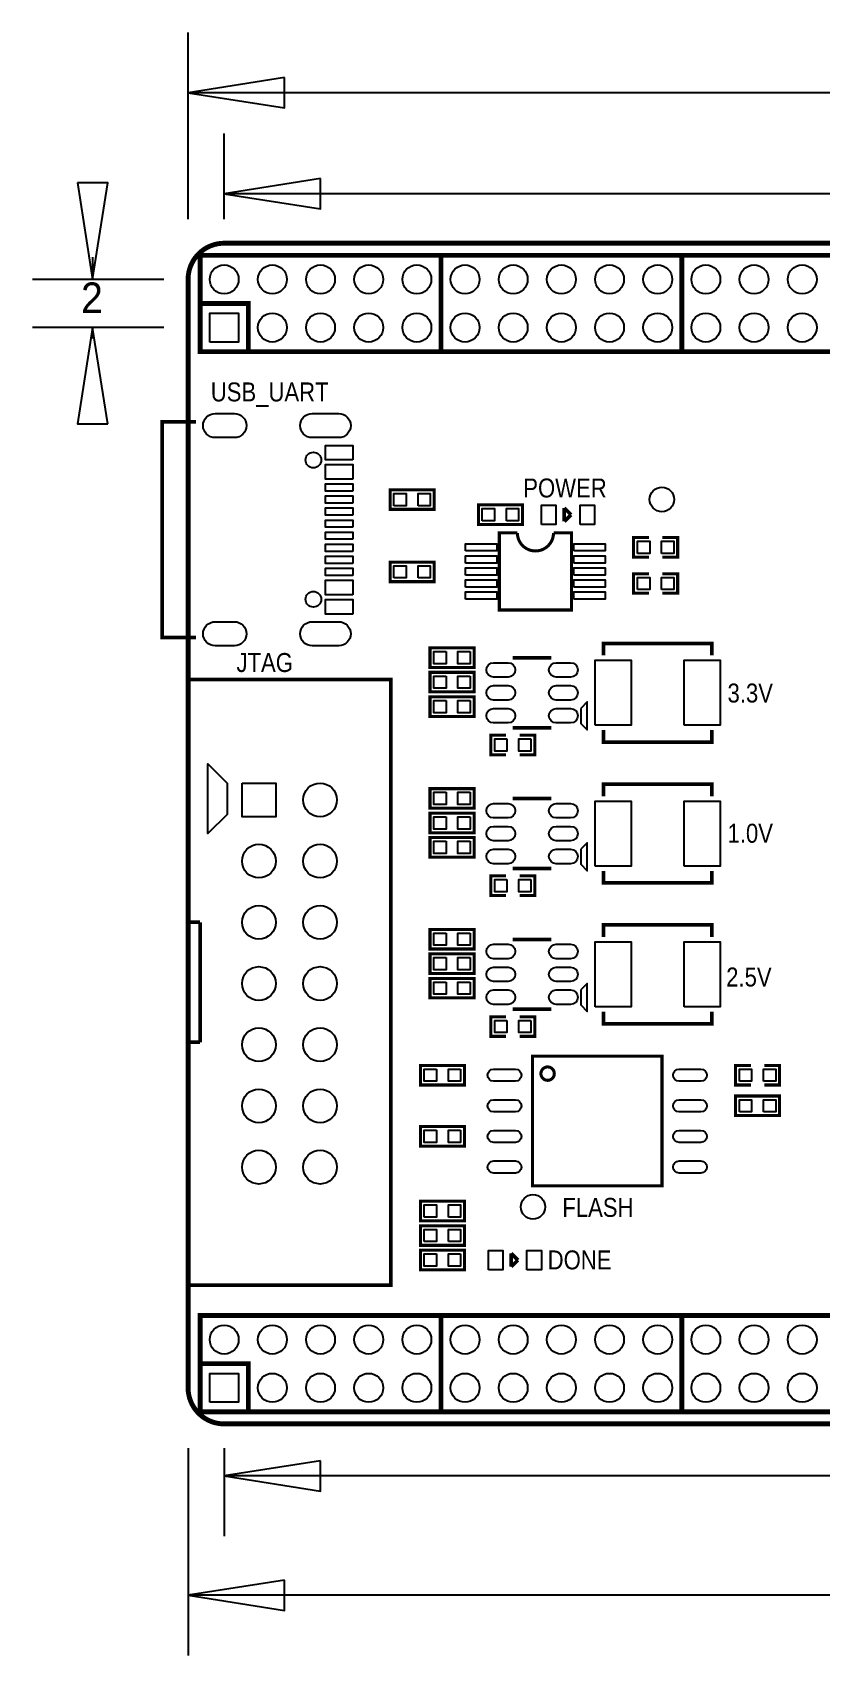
# Model space of a CAD drawing. Extents: x -8 to 88.6, y -9.6 to 57.7.
# Drawn here: x -8 to 24.8, y -9.6 to 57.7 of the extents above; entities that cross this region are included whole.
import ezdxf

# ---------------------------------------------------------------- set-up
doc = ezdxf.new("R2010")
doc.units = 0
for name, color, linetype in [('BG_DIMENSION', 2, 'CONTINUOUS'), ('BG_OUTLINE', 3, 'CONTINUOUS'), ('BG_SILKSCREEN_TOP', 1, 'CONTINUOUS'), ('PG_SILKSCREEN_TOP', 4, 'CONTINUOUS'), ('PIN_TOP', 5, 'CONTINUOUS')]:
    doc.layers.add(name, color=color, linetype=linetype)

msp = doc.modelspace()

# ---------------------------------------------------------------- linework, layer by layer
at = {"layer": 'BG_DIMENSION'}
for points in [[(-1.4986, 50.000662), (-1.4986, 57.745122)], [(37.7317, 55.245), (-1.4986, 55.245)], [(0, 49.999392), (0, 53.554122)], [(37.6047, 51.054), (0, 51.054)], [(-5.461, 48.4251), (-5.461, 47.49927)], [(-2.500122, 47.49927), (-7.961122, 47.49927)], [(-2.500122, 45.499274), (-7.961122, 45.499274)], [(-5.461, 45.0469), (-5.461, 45.499274)], [(-1.4986, -1.001522), (-1.4986, -9.612122)], [(0, -1.00076), (0, -4.659122)], [(37.8587, -2.159), (0, -2.159)], [(37.8587, -7.112), (-1.4986, -7.112)]]:
    msp.add_lwpolyline(points, dxfattribs=at)
for points in [[(2.501392, 55.86984), (-1.4986, 55.245), (2.501392, 54.62016)], [(-6.08584, 51.499262), (-5.461, 47.49927), (-4.83616, 51.499262)], [(3.999992, 51.67884), (0, 51.054), (3.999992, 50.42916)], [(-4.83616, 41.499282), (-5.461, 45.499274), (-6.08584, 41.499282)], [(3.999992, -1.53416), (0, -2.159), (3.999992, -2.78384)], [(2.501392, -6.48716), (-1.4986, -7.112), (2.501392, -7.73684)]]:
    msp.add_lwpolyline(points, close=True, dxfattribs=at)
at = {"layer": 'BG_OUTLINE', "const_width": 0.2032}
msp.add_lwpolyline([(0, 0, -0.414214), (-1.4986, 1.4986), (-1.4986, 47.50054, -0.414214), (0, 48.99914), (78.00086, 48.99914, -0.414214), (79.49946, 47.50054), (79.49946, 1.49606, -0.414214), (78.0034, 0)], format="xyb", close=True, dxfattribs=at)
at = {"layer": 'PG_SILKSCREEN_TOP'}
for points in [[(58.999882, 44.499276, 0.199898, 0.199898, 0), (58.999882, 48.499268, 0.199136, 0.199136, 0), (-0.999998, 48.499268, 0.199898, 0.199898, 0), (-0.999998, 44.499276, 0.199136, 0.199136, 0)], [(58.999882, 0.499364, 0.199898, 0.199898, 0), (58.999882, 4.499356, 0.199136, 0.199136, 0), (-0.999998, 4.499356, 0.199898, 0.199898, 0), (-0.999998, 0.499364, 0.199136, 0.199136, 0)]]:
    msp.add_lwpolyline(points, format="xyseb", close=True, dxfattribs=at)
for points, const_width in [([(8.999982, 48.499268), (8.999982, 44.499276)], 0.199898), ([(18.999962, 48.499268), (18.999962, 44.499276)], 0.199898), ([(-1.176782, 41.580816), (-2.57683, 41.580816), (-2.57683, 32.641032), (-1.176782, 32.641032)], 0.150114), ([(14.120876, 38.010592), (14.120876, 37.451792)], 0.1524), ([(14.400276, 37.731192), (14.120876, 38.010592)], 0.1524), ([(14.120876, 37.451792), (14.400276, 37.731192)], 0.1524), ([(17.63522, 35.970718), (17.00022, 35.970718), (17.00022, 36.783518), (17.63522, 36.783518)], 0.127), ([(18.19402, 35.970718), (18.82902, 35.970718), (18.82902, 36.783518), (18.19402, 36.783518)], 0.127), ([(17.63522, 34.470594), (17.00022, 34.470594), (17.00022, 35.283394), (17.63522, 35.283394)], 0.127), ([(18.19402, 34.470594), (18.82902, 34.470594), (18.82902, 35.283394), (18.19402, 35.283394)], 0.127), ([(15.74927, 31.891478), (15.74927, 32.391604), (20.249134, 32.391604), (20.249134, 31.891478)], 0.150114), ([(13.584682, 31.791656), (11.984482, 31.791656)], 0.150114), ([(-1.4986, 30.896306), (6.9215, 30.896306), (6.9215, 5.756402), (-1.4986, 5.756402)], 0.1524), ([(-1.4986, 30.896306), (-1.4986, 5.756402)], 0.1524), ([(13.584682, 28.891484), (11.984482, 28.891484)], 0.150114), ([(11.705082, 28.58262), (11.070082, 28.58262), (11.070082, 27.76982), (11.705082, 27.76982)], 0.127), ([(12.263882, 28.58262), (12.898882, 28.58262), (12.898882, 27.76982), (12.263882, 27.76982)], 0.127), ([(15.74927, 28.791662), (15.74927, 28.291536), (20.249134, 28.291536), (20.249134, 28.791662)], 0.150114), ([(15.74927, 26.049478), (15.74927, 26.549604), (20.249134, 26.549604), (20.249134, 26.049478)], 0.150114), ([(13.584682, 25.949656), (11.984482, 25.949656)], 0.150114), ([(13.584682, 23.049484), (11.984482, 23.049484)], 0.150114), ([(15.74927, 22.949662), (15.74927, 22.449536), (20.249134, 22.449536), (20.249134, 22.949662)], 0.150114), ([(11.705082, 22.74062), (11.070082, 22.74062), (11.070082, 21.92782), (11.705082, 21.92782)], 0.127), ([(12.263882, 22.74062), (12.898882, 22.74062), (12.898882, 21.92782), (12.263882, 21.92782)], 0.127), ([(-1.4986, 20.816316), (-0.998474, 20.816316)], 0.1524), ([(-0.998474, 20.816316), (-0.998474, 15.836392)], 0.1524), ([(15.74927, 20.207478), (15.74927, 20.707604), (20.249134, 20.707604), (20.249134, 20.207478)], 0.150114), ([(13.584682, 20.107656), (11.984482, 20.107656)], 0.150114), ([(11.705082, 16.89862), (11.070082, 16.89862), (11.070082, 16.08582), (11.705082, 16.08582)], 0.127), ([(13.584682, 17.207484), (11.984482, 17.207484)], 0.150114), ([(12.263882, 16.89862), (12.898882, 16.89862), (12.898882, 16.08582), (12.263882, 16.08582)], 0.127), ([(15.74927, 17.107662), (15.74927, 16.607536), (20.249134, 16.607536), (20.249134, 17.107662)], 0.150114), ([(-0.998474, 15.836392), (-1.4986, 15.836392)], 0.1524), ([(21.86686, 14.06525), (21.23186, 14.06525), (21.23186, 14.87805), (21.86686, 14.87805)], 0.127), ([(22.42566, 14.06525), (23.06066, 14.06525), (23.06066, 14.87805), (22.42566, 14.87805)], 0.127), ([(11.91768, 7.079742), (11.91768, 6.520942)], 0.1524), ([(12.19708, 6.800342), (11.91768, 7.079742)], 0.1524), ([(11.91768, 6.520942), (12.19708, 6.800342)], 0.1524), ([(8.999982, 4.499356), (8.999982, 0.499364)], 0.199898), ([(18.999962, 4.499356), (18.999962, 0.499364)], 0.199898)]:
    msp.add_lwpolyline(points, dxfattribs=dict(at, const_width=const_width))
for points in [[(0.999998, 44.499276, 0.199898, 0.199898, 0), (0.999998, 46.499272, 0.199136, 0.199136, 0), (-0.999998, 46.499272, 0.199136, 0.199136, 0)], [(0.999998, 0.499364, 0.199898, 0.199898, 0), (0.999998, 2.49936, 0.199136, 0.199136, 0), (-0.999998, 2.49936, 0.199136, 0.199136, 0)]]:
    msp.add_lwpolyline(points, format="xyseb", dxfattribs=at)
at = {"layer": 'PG_SILKSCREEN_TOP', "const_width": 0.127}
for points in [[(8.71728, 37.954458), (8.71728, 38.767258), (6.88848, 38.767258), (6.88848, 37.954458)], [(12.384024, 37.324792), (12.384024, 38.137592), (10.555224, 38.137592), (10.555224, 37.324792)], [(8.71728, 34.954464), (8.71728, 35.767264), (6.88848, 35.767264), (6.88848, 34.954464)], [(8.546338, 32.20593), (8.546338, 31.39313), (10.375138, 31.39313), (10.375138, 32.20593)], [(8.546338, 31.18993), (8.546338, 30.37713), (10.375138, 30.37713), (10.375138, 31.18993)], [(8.546338, 30.17393), (8.546338, 29.36113), (10.375138, 29.36113), (10.375138, 30.17393)], [(8.546338, 26.36393), (8.546338, 25.55113), (10.375138, 25.55113), (10.375138, 26.36393)], [(8.546338, 25.34793), (8.546338, 24.53513), (10.375138, 24.53513), (10.375138, 25.34793)], [(8.546338, 24.33193), (8.546338, 23.51913), (10.375138, 23.51913), (10.375138, 24.33193)], [(8.546338, 20.52193), (8.546338, 19.70913), (10.375138, 19.70913), (10.375138, 20.52193)], [(8.546338, 19.50593), (8.546338, 18.69313), (10.375138, 18.69313), (10.375138, 19.50593)], [(8.546338, 18.48993), (8.546338, 17.67713), (10.375138, 17.67713), (10.375138, 18.48993)], [(8.14832, 14.87805), (8.14832, 14.06525), (9.97712, 14.06525), (9.97712, 14.87805)], [(12.798806, 9.876536), (18.179034, 9.876536), (18.179034, 15.256764), (12.798806, 15.256764)], [(23.06066, 12.79525), (23.06066, 13.60805), (21.23186, 13.60805), (21.23186, 12.79525)], [(8.14832, 12.33805), (8.14832, 11.52525), (9.97712, 11.52525), (9.97712, 12.33805)], [(9.97712, 8.4328), (9.97712, 9.2456), (8.14832, 9.2456), (8.14832, 8.4328)], [(9.97712, 7.41172), (9.97712, 8.22452), (8.14832, 8.22452), (8.14832, 7.41172)], [(8.14832, 7.206742), (8.14832, 6.393942), (9.97712, 6.393942), (9.97712, 7.206742)]]:
    msp.add_lwpolyline(points, close=True, dxfattribs=at)
for points in [[(14.423644, 36.977066), (14.423644, 33.777174), (11.423396, 33.777174), (11.423396, 36.977066), (12.173458, 36.977066, 0.999928), (13.673582, 36.977066)], [(13.706856, 14.536674, 1), (13.150984, 14.536626, 1)]]:
    msp.add_lwpolyline(points, format="xyb", close=True, dxfattribs=at)
at = {"layer": 'PG_SILKSCREEN_TOP'}
for points in [[(14.804644, 29.691584), (14.804644, 29.07157), (15.074646, 28.801568), (15.074646, 29.961586)], [(0.11938, 26.59634), (0.11938, 25.296368), (-0.680466, 24.496268), (-0.680466, 27.39644)], [(14.804644, 23.849584), (14.804644, 23.22957), (15.074646, 22.959568), (15.074646, 24.119586)], [(14.804644, 18.007584), (14.804644, 17.38757), (15.074646, 17.117568), (15.074646, 18.277586)]]:
    msp.add_lwpolyline(points, close=True, dxfattribs=at)
at = {"layer": 'PIN_TOP'}
for points in [[(-0.599948, 44.899326), (-0.599948, 46.099222), (0.599948, 46.099222), (0.599948, 44.899326)], [(5.343144, 40.010842), (4.203192, 40.010842), (4.203192, 40.61079), (5.343144, 40.61079)], [(5.343144, 39.210996), (4.203192, 39.210996), (4.203192, 39.810944), (5.343144, 39.810944)], [(5.343144, 38.710997), (4.203192, 38.710997), (4.203192, 39.010971), (5.343144, 39.010971)], [(5.343144, 38.210871), (4.203192, 38.210871), (4.203192, 38.510845), (5.343144, 38.510845)], [(7.049008, 38.106858), (7.049008, 38.614858), (7.557008, 38.614858), (7.557008, 38.106858)], [(8.048752, 38.106858), (8.048752, 38.614858), (8.556752, 38.614858), (8.556752, 38.106858)], [(5.343144, 37.710999), (4.203192, 37.710999), (4.203192, 38.010973), (5.343144, 38.010973)], [(10.715752, 37.477192), (10.715752, 37.985192), (11.223752, 37.985192), (11.223752, 37.477192)], [(11.715496, 37.477192), (11.715496, 37.985192), (12.223496, 37.985192), (12.223496, 37.477192)], [(13.173202, 37.331142), (13.173202, 38.131242), (13.77315, 38.131242), (13.77315, 37.331142)], [(14.773402, 37.331142), (14.773402, 38.131242), (15.37335, 38.131242), (15.37335, 37.331142)], [(5.343144, 37.210873), (4.203192, 37.210873), (4.203192, 37.510847), (5.343144, 37.510847)], [(5.343144, 36.711001), (4.203192, 36.711001), (4.203192, 37.010975), (5.343144, 37.010975)], [(5.343144, 36.210875), (4.203192, 36.210875), (4.203192, 36.510849), (5.343144, 36.510849)], [(10.023602, 36.227004), (10.023602, 36.526978), (11.323574, 36.526978), (11.323574, 36.227004)], [(14.523466, 36.227004), (14.523466, 36.526978), (15.823438, 36.526978), (15.823438, 36.227004)], [(17.160748, 36.123118), (17.160748, 36.631118), (17.668748, 36.631118), (17.668748, 36.123118)], [(18.160492, 36.123118), (18.160492, 36.631118), (18.668492, 36.631118), (18.668492, 36.123118)], [(5.343144, 35.711003), (4.203192, 35.711003), (4.203192, 36.010977), (5.343144, 36.010977)], [(10.023602, 35.727132), (10.023602, 36.027106), (11.323574, 36.027106), (11.323574, 35.727132)], [(14.523466, 35.727132), (14.523466, 36.027106), (15.823438, 36.027106), (15.823438, 35.727132)], [(5.343144, 35.210877), (4.203192, 35.210877), (4.203192, 35.510851), (5.343144, 35.510851)], [(7.049008, 35.106864), (7.049008, 35.614864), (7.557008, 35.614864), (7.557008, 35.106864)], [(8.048752, 35.106864), (8.048752, 35.614864), (8.556752, 35.614864), (8.556752, 35.106864)], [(10.023602, 35.227006), (10.023602, 35.52698), (11.323574, 35.52698), (11.323574, 35.227006)], [(10.023602, 34.72688), (10.023602, 35.026854), (11.323574, 35.026854), (11.323574, 34.72688)], [(14.523466, 35.227006), (14.523466, 35.52698), (15.823438, 35.52698), (15.823438, 35.227006)], [(14.523466, 34.72688), (14.523466, 35.026854), (15.823438, 35.026854), (15.823438, 34.72688)], [(17.160748, 34.622994), (17.160748, 35.130994), (17.668748, 35.130994), (17.668748, 34.622994)], [(18.160492, 34.622994), (18.160492, 35.130994), (18.668492, 35.130994), (18.668492, 34.622994)], [(5.343144, 34.410904), (4.203192, 34.410904), (4.203192, 35.010852), (5.343144, 35.010852)], [(10.023602, 34.227008), (10.023602, 34.526982), (11.323574, 34.526982), (11.323574, 34.227008)], [(14.523466, 34.227008), (14.523466, 34.526982), (15.823438, 34.526982), (15.823438, 34.227008)], [(5.343144, 33.611058), (4.203192, 33.611058), (4.203192, 34.211006), (5.343144, 34.211006)], [(9.214866, 32.05353), (9.214866, 31.54553), (8.706866, 31.54553), (8.706866, 32.05353)], [(10.21461, 32.05353), (10.21461, 31.54553), (9.70661, 31.54553), (9.70661, 32.05353)], [(15.399258, 28.99156), (15.399258, 31.69158), (16.899382, 31.69158), (16.899382, 28.99156)], [(19.099022, 28.99156), (19.099022, 31.69158), (20.599146, 31.69158), (20.599146, 28.99156)], [(9.214866, 31.03753), (9.214866, 30.52953), (8.706866, 30.52953), (8.706866, 31.03753)], [(10.21461, 31.03753), (10.21461, 30.52953), (9.70661, 30.52953), (9.70661, 31.03753)], [(9.214866, 30.02153), (9.214866, 29.51353), (8.706866, 29.51353), (8.706866, 30.02153)], [(10.21461, 30.02153), (10.21461, 29.51353), (9.70661, 29.51353), (9.70661, 30.02153)], [(11.73861, 28.43022), (11.73861, 27.92222), (11.23061, 27.92222), (11.23061, 28.43022)], [(12.738354, 28.43022), (12.738354, 27.92222), (12.230354, 27.92222), (12.230354, 28.43022)], [(0.74168, 26.596086), (2.14122, 26.596086), (2.14122, 25.196546), (0.74168, 25.196546)], [(9.214866, 26.21153), (9.214866, 25.70353), (8.706866, 25.70353), (8.706866, 26.21153)], [(10.21461, 26.21153), (10.21461, 25.70353), (9.70661, 25.70353), (9.70661, 26.21153)], [(15.399258, 23.14956), (15.399258, 25.84958), (16.899382, 25.84958), (16.899382, 23.14956)], [(19.099022, 23.14956), (19.099022, 25.84958), (20.599146, 25.84958), (20.599146, 23.14956)], [(9.214866, 25.19553), (9.214866, 24.68753), (8.706866, 24.68753), (8.706866, 25.19553)], [(10.21461, 25.19553), (10.21461, 24.68753), (9.70661, 24.68753), (9.70661, 25.19553)], [(9.214866, 24.17953), (9.214866, 23.67153), (8.706866, 23.67153), (8.706866, 24.17953)], [(10.21461, 24.17953), (10.21461, 23.67153), (9.70661, 23.67153), (9.70661, 24.17953)], [(11.73861, 22.58822), (11.73861, 22.08022), (11.23061, 22.08022), (11.23061, 22.58822)], [(12.738354, 22.58822), (12.738354, 22.08022), (12.230354, 22.08022), (12.230354, 22.58822)], [(9.214866, 20.36953), (9.214866, 19.86153), (8.706866, 19.86153), (8.706866, 20.36953)], [(10.21461, 20.36953), (10.21461, 19.86153), (9.70661, 19.86153), (9.70661, 20.36953)], [(15.399258, 17.30756), (15.399258, 20.00758), (16.899382, 20.00758), (16.899382, 17.30756)], [(19.099022, 17.30756), (19.099022, 20.00758), (20.599146, 20.00758), (20.599146, 17.30756)], [(9.214866, 19.35353), (9.214866, 18.84553), (8.706866, 18.84553), (8.706866, 19.35353)], [(10.21461, 19.35353), (10.21461, 18.84553), (9.70661, 18.84553), (9.70661, 19.35353)], [(9.214866, 18.33753), (9.214866, 17.82953), (8.706866, 17.82953), (8.706866, 18.33753)], [(10.21461, 18.33753), (10.21461, 17.82953), (9.70661, 17.82953), (9.70661, 18.33753)], [(11.73861, 16.74622), (11.73861, 16.23822), (11.23061, 16.23822), (11.23061, 16.74622)], [(12.738354, 16.74622), (12.738354, 16.23822), (12.230354, 16.23822), (12.230354, 16.74622)], [(8.816848, 14.72565), (8.816848, 14.21765), (8.308848, 14.21765), (8.308848, 14.72565)], [(9.816592, 14.72565), (9.816592, 14.21765), (9.308592, 14.21765), (9.308592, 14.72565)], [(21.392388, 14.21765), (21.392388, 14.72565), (21.900388, 14.72565), (21.900388, 14.21765)], [(22.392132, 14.21765), (22.392132, 14.72565), (22.900132, 14.72565), (22.900132, 14.21765)], [(21.392388, 12.94765), (21.392388, 13.45565), (21.900388, 13.45565), (21.900388, 12.94765)], [(22.392132, 12.94765), (22.392132, 13.45565), (22.900132, 13.45565), (22.900132, 12.94765)], [(8.816848, 12.18565), (8.816848, 11.67765), (8.308848, 11.67765), (8.308848, 12.18565)], [(9.816592, 12.18565), (9.816592, 11.67765), (9.308592, 11.67765), (9.308592, 12.18565)], [(8.308848, 8.5852), (8.308848, 9.0932), (8.816848, 9.0932), (8.816848, 8.5852)], [(9.308592, 8.5852), (9.308592, 9.0932), (9.816592, 9.0932), (9.816592, 8.5852)], [(8.308848, 7.56412), (8.308848, 8.07212), (8.816848, 8.07212), (8.816848, 7.56412)], [(9.308592, 7.56412), (9.308592, 8.07212), (9.816592, 8.07212), (9.816592, 7.56412)], [(8.816848, 7.054342), (8.816848, 6.546342), (8.308848, 6.546342), (8.308848, 7.054342)], [(9.816592, 7.054342), (9.816592, 6.546342), (9.308592, 6.546342), (9.308592, 7.054342)], [(10.970006, 6.400292), (10.970006, 7.200392), (11.569954, 7.200392), (11.569954, 6.400292)], [(12.570206, 6.400292), (12.570206, 7.200392), (13.170154, 7.200392), (13.170154, 6.400292)], [(-0.599948, 0.899414), (-0.599948, 2.09931), (0.599948, 2.09931), (0.599948, 0.899414)]]:
    msp.add_lwpolyline(points, close=True, dxfattribs=at)
for points in [[(0.423164, 40.930957), (-0.376936, 40.930957, -1), (-0.376936, 41.930955), (0.423164, 41.930955, -1)], [(4.753229, 40.930957), (3.653155, 40.930957, -1), (3.653155, 41.930955), (4.753229, 41.930955, -1)], [(0.423164, 32.290893), (-0.376936, 32.290893, -1), (-0.376936, 33.290891), (0.423164, 33.290891, -1)], [(4.753229, 32.290893), (3.653155, 32.290893, -1), (3.653155, 33.290891), (4.753229, 33.290891, -1)], [(11.184636, 31.591504), (11.784584, 31.591504, -1), (11.784584, 30.991556), (11.184636, 30.991556, -1)], [(13.78458, 31.591504), (14.384528, 31.591504, -1), (14.384528, 30.991556), (13.78458, 30.991556, -1)], [(11.184636, 30.641544), (11.784584, 30.641544, -1), (11.784584, 30.041596), (11.184636, 30.041596, -1)], [(13.78458, 30.641544), (14.384528, 30.641544, -1), (14.384528, 30.041596), (13.78458, 30.041596, -1)], [(11.184636, 29.691584), (11.784584, 29.691584, -1), (11.784584, 29.091636), (11.184636, 29.091636, -1)], [(13.78458, 29.691584), (14.384528, 29.691584, -1), (14.384528, 29.091636), (13.78458, 29.091636, -1)], [(11.184636, 25.749504), (11.784584, 25.749504, -1), (11.784584, 25.149556), (11.184636, 25.149556, -1)], [(13.78458, 25.749504), (14.384528, 25.749504, -1), (14.384528, 25.149556), (13.78458, 25.149556, -1)], [(11.184636, 24.799544), (11.784584, 24.799544, -1), (11.784584, 24.199596), (11.184636, 24.199596, -1)], [(13.78458, 24.799544), (14.384528, 24.799544, -1), (14.384528, 24.199596), (13.78458, 24.199596, -1)], [(11.184636, 23.849584), (11.784584, 23.849584, -1), (11.784584, 23.249636), (11.184636, 23.249636, -1)], [(13.78458, 23.849584), (14.384528, 23.849584, -1), (14.384528, 23.249636), (13.78458, 23.249636, -1)], [(11.184636, 19.907504), (11.784584, 19.907504, -1), (11.784584, 19.307556), (11.184636, 19.307556, -1)], [(13.78458, 19.907504), (14.384528, 19.907504, -1), (14.384528, 19.307556), (13.78458, 19.307556, -1)], [(11.184636, 18.957544), (11.784584, 18.957544, -1), (11.784584, 18.357596), (11.184636, 18.357596, -1)], [(13.78458, 18.957544), (14.384528, 18.957544, -1), (14.384528, 18.357596), (13.78458, 18.357596, -1)], [(11.184636, 18.007584), (11.784584, 18.007584, -1), (11.784584, 17.407636), (11.184636, 17.407636, -1)], [(13.78458, 18.007584), (14.384528, 18.007584, -1), (14.384528, 17.407636), (13.78458, 17.407636, -1)], [(12.08913, 14.221714), (11.188954, 14.221714, -1), (11.188954, 14.721586), (12.08913, 14.721586, -1)], [(19.788886, 14.221714), (18.88871, 14.221714, -1), (18.88871, 14.721586), (19.788886, 14.721586, -1)], [(12.08913, 12.951714), (11.188954, 12.951714, -1), (11.188954, 13.451586), (12.08913, 13.451586, -1)], [(19.788886, 12.951714), (18.88871, 12.951714, -1), (18.88871, 13.451586), (19.788886, 13.451586, -1)], [(12.08913, 11.681714), (11.188954, 11.681714, -1), (11.188954, 12.181586), (12.08913, 12.181586, -1)], [(19.788886, 11.681714), (18.88871, 11.681714, -1), (18.88871, 12.181586), (19.788886, 12.181586, -1)], [(12.08913, 10.411714), (11.188954, 10.411714, -1), (11.188954, 10.911586), (12.08913, 10.911586, -1)], [(19.788886, 10.411714), (18.88871, 10.411714, -1), (18.88871, 10.911586), (19.788886, 10.911586, -1)]]:
    msp.add_lwpolyline(points, format="xyb", close=True, dxfattribs=at)
for centre, radius in [((0, 47.49927), 0.599948), ((1.999996, 47.49927), 0.599948), ((3.999992, 47.49927), 0.599948), ((5.999988, 47.49927), 0.599948), ((7.999984, 47.49927), 0.599948), ((9.99998, 47.49927), 0.599948), ((11.999976, 47.49927), 0.599948), ((13.999972, 47.49927), 0.599948), ((15.999968, 47.49927), 0.599948), ((17.999964, 47.49927), 0.599948), ((19.99996, 47.49927), 0.599948), ((21.999956, 47.49927), 0.599948), ((23.999952, 47.49927), 0.599948), ((1.999996, 45.499274), 0.599948), ((3.999992, 45.499274), 0.599948), ((5.999988, 45.499274), 0.599948), ((7.999984, 45.499274), 0.599948), ((9.99998, 45.499274), 0.599948), ((11.999976, 45.499274), 0.599948), ((13.999972, 45.499274), 0.599948), ((15.999968, 45.499274), 0.599948), ((17.999964, 45.499274), 0.599948), ((19.99996, 45.499274), 0.599948), ((21.999956, 45.499274), 0.599948), ((23.999952, 45.499274), 0.599948), ((3.703066, 40.000936), 0.324993), ((18.1737, 38.36416), 0.508), ((3.703066, 34.220912), 0.324993), ((3.98145, 25.896316), 0.69977), ((1.44145, 23.356316), 0.69977), ((3.98145, 23.356316), 0.69977), ((1.44145, 20.816316), 0.69977), ((3.98145, 20.816316), 0.69977), ((1.44145, 18.276316), 0.69977), ((3.98145, 18.276316), 0.69977), ((1.44145, 15.736316), 0.69977), ((3.98145, 15.736316), 0.69977), ((1.44145, 13.196316), 0.69977), ((3.98145, 13.196316), 0.69977), ((1.44145, 10.656316), 0.69977), ((3.98145, 10.656316), 0.69977), ((12.82192, 9.00684), 0.508), ((0, 3.499358), 0.599948), ((1.999996, 3.499358), 0.599948), ((3.999992, 3.499358), 0.599948), ((5.999988, 3.499358), 0.599948), ((7.999984, 3.499358), 0.599948), ((9.99998, 3.499358), 0.599948), ((11.999976, 3.499358), 0.599948), ((13.999972, 3.499358), 0.599948), ((15.999968, 3.499358), 0.599948), ((17.999964, 3.499358), 0.599948), ((19.99996, 3.499358), 0.599948), ((21.999956, 3.499358), 0.599948), ((23.999952, 3.499358), 0.599948), ((1.999996, 1.499362), 0.599948), ((3.999992, 1.499362), 0.599948), ((5.999988, 1.499362), 0.599948), ((7.999984, 1.499362), 0.599948), ((9.99998, 1.499362), 0.599948), ((11.999976, 1.499362), 0.599948), ((13.999972, 1.499362), 0.599948), ((15.999968, 1.499362), 0.599948), ((17.999964, 1.499362), 0.599948), ((19.99996, 1.499362), 0.599948), ((21.999956, 1.499362), 0.599948), ((23.999952, 1.499362), 0.599948)]:
    msp.add_circle(centre, radius, dxfattribs=at)

# ---------------------------------------------------------------- texts
at = {"layer": 'BG_DIMENSION', "width": 0.96}
msp.add_text('2', height=1.27, dxfattribs=at).set_placement((-5.9436, 46.101))
at = {"layer": 'BG_SILKSCREEN_TOP', "width": 0.870968}
for s, p in [('USB_UART', (-0.55626, 42.43324)), ('POWER', (12.41806, 38.447218)), ('JTAG', (0.51054, 31.2039)), ('3.3V', (20.89912, 29.938218)), ('1.0V', (20.89912, 24.119078)), ('2.5V', (20.84324, 18.152618)), ('FLASH', (14.03858, 8.592058)), ('DONE', (13.43152, 6.412738))]:
    msp.add_text(s, height=0.7874, dxfattribs=at).set_placement(p)

doc.saveas('drawing.dxf')
